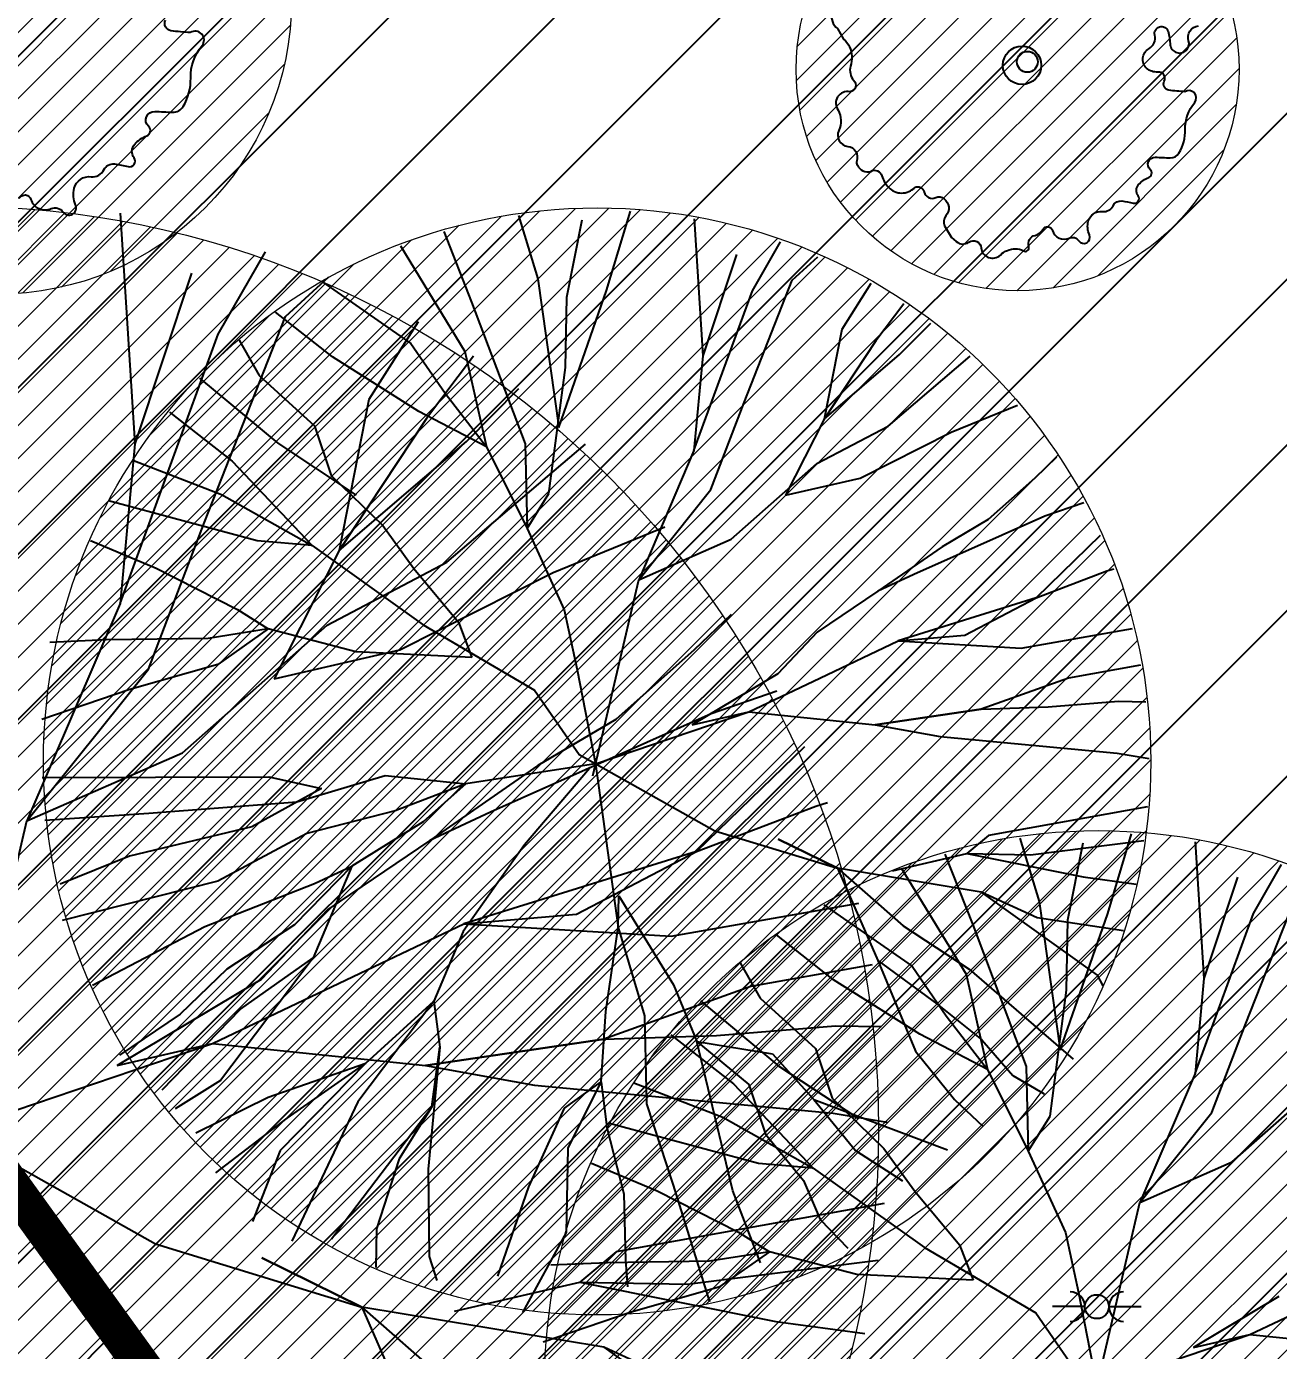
# Model space of a CAD drawing. Extents: x 352140 to 354978, y 6304672 to 6307963.
# Drawn here: x 352319.31 to 352336.27, y 6305974.57 to 6305992.51 of the extents above; entities that cross this region are included whole.
import ezdxf

# ---------------------------------------------------------------- set-up
doc = ezdxf.new("R2010")
doc.units = 0
doc.linetypes.add('CONTINUOS', pattern=[0])
doc.linetypes.add('DASHDOT', pattern=[1, 0.5, -0.25, 0, -0.25])
doc.layers.get('0').update_dxf_attribs({"linetype": 'CONTINUOUS'})
for name, color, linetype in [('02_Geo ext_Acotamiento', 7, 'CONTINUOUS'), ('03_Pav ext_HCV', 34, 'CONTINUOUS'), ('03_Pav ext_Vereda HC', 42, 'CONTINUOUS'), ('03_S2_Pav ext_Borde vereda', 7, 'CONTINUOUS'), ('Paisajismo', 253, 'CONTINUOUS'), ('Z-LLAV', 253, 'CONTINUOUS')]:
    doc.layers.add(name, color=color, linetype=linetype)
doc.layers.add('0_ASD_LINEA OFICIAL', color=253, linetype='DASHDOT', lineweight=20)
doc.layers.add('0_ASD_TOPOGRAFIA_ELEMENTOS', color=9, linetype='CONTINUOS', lineweight=5, true_color=0xbdbdbd)
doc.styles.add('ROMANS', font='romans.shx', dxfattribs={"width": 0.75})
doc.dimstyles.new('Principal', dxfattribs={"dimscale": 0, "dimtxt": 2, "dimasz": 2, "dimexe": 1, "dimexo": 1, "dimtad": 1, "dimrnd": 0.05, "dimzin": 1, "dimtxsty": 'ROMANS', "dimcen": 2.5, "dimclrt": 2, "dimaunit": 2, "dimadec": 0, "dimazin": 0, "dimtfac": 1, "dimtmove": 0, "dimatfit": 3, "dimfxl": 1, "dimfxlon": 1, "dimarcsym": 0})

# ---------------------------------------------------------------- blocks, each defined once
blk = doc.blocks.new('LLAV')
at = {"layer": 'Z-LLAV'}
for p, q in [((-0.4049999999997453, 0), (-1.5, 0)), ((0.4049999999997453, 0), (1.5, 0))]:
    blk.add_line(p, q, dxfattribs=at)
blk.add_circle((0, 0), 0.405, dxfattribs=at)
for centre, start, end in [((-0.9049999999997453, 0), 270, 90), ((0.9049999999997453, 0), 90, 270)]:
    blk.add_arc(centre, 0.5, start, end, dxfattribs=at)
blk = doc.blocks.new('*D1191')
at = {"layer": '02_Geo ext_Acotamiento', "color": 0, "linetype": 'ByBlock', "lineweight": -2, "transparency": 16777216}
blk.add_line((352269.4317550031, 6305991.986632305), (352264.77282864, 6305994.594769013), dxfattribs=at)
at = {"layer": '02_Geo ext_Acotamiento', "color": 0, "linetype": 'ByBlock', "transparency": 16777216}
blk.add_solid([(352264.8542420492, 6305994.740198153), (352264.6914152308, 6305994.449339874), (352263.900253803, 6305995.083249466)], dxfattribs=at)
at = {"layer": '02_Geo ext_Acotamiento', "color": 2, "linetype": 'ByBlock', "transparency": 16777216, "insert": (352267.981991557, 6305993.838529853), "char_height": 1, "attachment_point": 5, "rotation": 330.75924495696665, "style": 'ROMANS'}
blk.add_mtext('R65,70', dxfattribs=at)
blk = doc.blocks.new('*D1196')
at = {"layer": '02_Geo ext_Acotamiento', "color": 0, "linetype": 'ByBlock', "lineweight": -2, "transparency": 16777216}
blk.add_line((352323.9821354336, 6306010.445094159), (352323.9821354336, 6306015.784379948), dxfattribs=at)
at = {"layer": '02_Geo ext_Acotamiento', "color": 0, "linetype": 'ByBlock', "transparency": 16777216}
blk.add_solid([(352323.8154687669, 6306015.784379948), (352324.1488021002, 6306015.784379948), (352323.9821354336, 6306016.784379948)], dxfattribs=at)
at = {"layer": '02_Geo ext_Acotamiento', "color": 2, "linetype": 'ByBlock', "transparency": 16777216, "insert": (352323.07439734, 6306012.614737014), "char_height": 1, "attachment_point": 5, "rotation": 90, "style": 'ROMANS'}
blk.add_mtext('R59,85', dxfattribs=at)
blk = doc.blocks.new('*D1197')
at = {"layer": '02_Geo ext_Acotamiento', "color": 0, "linetype": 'ByBlock', "lineweight": -2, "transparency": 16777216}
blk.add_line((352324.0420211129, 6306022.945067002), (352324.0468633409, 6306028.284350536), dxfattribs=at)
at = {"layer": '02_Geo ext_Acotamiento', "color": 0, "linetype": 'ByBlock', "transparency": 16777216}
blk.add_solid([(352323.8801967428, 6306028.284501687), (352324.2135299391, 6306028.284199385), (352324.0477702465, 6306029.284350125)], dxfattribs=at)
at = {"layer": '02_Geo ext_Acotamiento', "color": 2, "linetype": 'ByBlock', "transparency": 16777216, "insert": (352323.1362510519, 6306025.1155322), "char_height": 1, "attachment_point": 5, "rotation": 89.94803813101713, "style": 'ROMANS'}
blk.add_mtext('R72,35', dxfattribs=at)
blk = doc.blocks.new('*D1272')
at = {"layer": '02_Geo ext_Acotamiento', "color": 0, "lineweight": -2, "transparency": 16777216}
blk.add_line((352279.7578668413, 6305984.813202166), (352275.0328547815, 6305987.299611822), dxfattribs=at)
at = {"layer": '02_Geo ext_Acotamiento', "color": 0, "transparency": 16777216}
blk.add_solid([(352275.1104684612, 6305987.447103838), (352274.9552411018, 6305987.152119806), (352274.1479026899, 6305987.765293897)], dxfattribs=at)
at = {"layer": '02_Geo ext_Acotamiento', "color": 2, "transparency": 16777216, "insert": (352278.2605542178, 6305986.626870681), "char_height": 1, "attachment_point": 5, "rotation": 332.2456262333117, "style": 'ROMANS'}
blk.add_mtext('R53,20', dxfattribs=at)
blk = doc.blocks.new('*D1274')
at = {"layer": '02_Geo ext_Acotamiento', "color": 0, "linetype": 'ByBlock', "lineweight": -2, "transparency": 16777216}
blk.add_line((352323.6711072492, 6306031.695071153), (352323.7472095243, 6306037.033814487), dxfattribs=at)
at = {"layer": '02_Geo ext_Acotamiento', "color": 0, "linetype": 'ByBlock', "transparency": 16777216}
blk.add_solid([(352323.5805597882, 6306037.036190031), (352323.9138592605, 6306037.031438942), (352323.7614627932, 6306038.033712904)], dxfattribs=at)
at = {"layer": '02_Geo ext_Acotamiento', "color": 2, "linetype": 'ByBlock', "transparency": 16777216, "insert": (352322.7943858679, 6306033.877431847), "char_height": 1, "attachment_point": 5, "rotation": 89.18332019274276, "style": 'ROMANS'}
blk.add_mtext('R80,10', dxfattribs=at)
blk = doc.blocks.new('*D1352')
at = {"layer": '02_Geo ext_Acotamiento', "color": 0, "linetype": 'ByBlock', "lineweight": -2, "transparency": 16777216}
blk.add_line((352328.0176167181, 6306017.45825592), (352328.4999557082, 6306022.775710295), dxfattribs=at)
at = {"layer": '02_Geo ext_Acotamiento', "color": 0, "linetype": 'ByBlock', "transparency": 16777216}
blk.add_solid([(352328.3339705103, 6306022.790766585), (352328.6659409061, 6306022.760654005), (352328.5902934455, 6306023.771621482)], dxfattribs=at)
at = {"layer": '02_Geo ext_Acotamiento', "color": 2, "linetype": 'ByBlock', "transparency": 16777216, "insert": (352327.3095908204, 6306019.70103052), "char_height": 1, "attachment_point": 5, "rotation": 84.81696283952401, "style": 'ROMANS'}
blk.add_mtext('R66,10', dxfattribs=at)
blk = doc.blocks.new('A$C27410629')
at = {"true_color": 0x136734, "transparency": 33554559}
h = blk.add_hatch(dxfattribs=at)
h.set_pattern_fill('ANSI31', color=116, scale=0.5)
h.set_pattern_definition([(45, (-8759.562515186517, -519.1035735587502), (-1.122532015133644, 1.122532015133644), [])])
h.paths.add_polyline_path([(137.5068959888558, 1252.464406617455, 0.1176268807227723), (109.8147584422568, 1254.193915082658, 0.0669245107500281), (94.44469839795602, 1249.334472017372, 0.3153492887079504), (64.30173641118381, 1196.270282113329, 0.0226826871159959), (65.7292635223912, 1185.310127003227), (112.3603922077091, 1218.953454515778), (153.4782689701005, 1161.962272479494), (172.1053089193083, 1139.480769404351), (187.9579650288579, 1141.807885415954), (193.565073162812, 1120.465553675225), (224.197974734232, 1050.129297271156), (250.6203797236194, 989.4787086543838), (268.1526288855184, 972.7353945672494, 7.2547007156e-06), (291.4898137452492, 983.2987389690225), (238.1945199318034, 1105.633967029937), (205.2934048173047, 1181.112163638985), (177.0531538182076, 1197.651557407602)])
at = {"true_color": 0xf8d731, "transparency": 33554559}
h = blk.add_hatch(dxfattribs=at)
h.set_pattern_fill('ANSI31', color=40, scale=0.5)
h.set_pattern_definition([(45, (-8562.389606185756, -452.7772535526492), (-1.122532015133644, 1.122532015133644), [])])
h.paths.add_polyline_path([(112.3603922079938, 1218.953454516186), (65.72926352267586, 1185.310127003635, 0.0411311629792945), (70.93430501728926, 1165.446933868518, 0.0140346239134982), (80.53034666708209, 1140.452970316797), (85.58360470618118, 1125.976145258928), (117.4026874122528, 1137.08554251631), (153.4782689703861, 1161.962272479902)], flags=17)
at = {"layer": '0_ASD_LINEA OFICIAL', "ltscale": 8, "const_width": 0.5}
for points in [[(85.58360530758229, 1125.976145468789), (117.4026874119463, 1137.085542516089), (153.4782689700787, 1161.962272479681), (153.4782689700787, 1161.962272479681), (112.3603922076873, 1218.953454515965), (65.72926351752159, 1185.310126999917)], [(65.72926352235241, 1185.310127003199), (112.3603922077091, 1218.953454515778), (153.4782689701005, 1161.962272479494), (172.1053089193083, 1139.480769404351), (187.9579650288579, 1141.807885415954), (193.565073162812, 1120.465553675225), (224.197974734232, 1050.129297271156), (250.6203797236194, 989.4787086543838)]]:
    blk.add_lwpolyline(points, dxfattribs=at)
blk = doc.blocks.new('*D1435')
at = {"layer": '02_Geo ext_Acotamiento', "color": 0, "lineweight": -2, "transparency": 16777216}
blk.add_line((352267.3768480094, 6305981.246093551), (352262.3201757102, 6305982.96016391), dxfattribs=at)
at = {"layer": '02_Geo ext_Acotamiento', "color": 0, "transparency": 16777216}
blk.add_solid([(352262.3736806936, 6305983.118008753), (352262.2666707267, 6305982.802319065), (352261.3731066506, 6305983.28119381)], dxfattribs=at)
at = {"layer": '02_Geo ext_Acotamiento', "color": 2, "transparency": 16777216, "insert": (352265.6134574593, 6305982.802304444), "char_height": 1, "attachment_point": 5, "rotation": 341.27477970408165, "style": 'ROMANS'}
blk.add_mtext('R63,20', dxfattribs=at)
blk = doc.blocks.new('*D1436')
at = {"layer": '02_Geo ext_Acotamiento', "color": 0, "lineweight": -2, "transparency": 16777216}
blk.add_line((352264.2445376856, 6305987.067926185), (352259.3262423608, 6305989.145988515), dxfattribs=at)
at = {"layer": '02_Geo ext_Acotamiento', "color": 0, "transparency": 16777216}
blk.add_solid([(352259.3911094126, 6305989.299513899), (352259.261375309, 6305988.992463131), (352258.4050900592, 6305989.535190823)], dxfattribs=at)
at = {"layer": '02_Geo ext_Acotamiento', "color": 2, "transparency": 16777216, "insert": (352262.5992599365, 6305988.748521231), "char_height": 1, "attachment_point": 5, "rotation": 337.0951261481039, "style": 'ROMANS'}
blk.add_mtext('R68,20', dxfattribs=at)
blk = doc.blocks.new('*D1437')
at = {"layer": '02_Geo ext_Acotamiento', "color": 0, "lineweight": -2, "transparency": 16777216}
blk.add_line((352259.2559744208, 6305993.013330264), (352254.4508575727, 6305995.341167032), dxfattribs=at)
at = {"layer": '02_Geo ext_Acotamiento', "color": 0, "transparency": 16777216}
blk.add_solid([(352254.523521374, 6305995.491159531), (352254.378193772, 6305995.191174532), (352253.5509025776, 6305995.777149837)], dxfattribs=at)
at = {"layer": '02_Geo ext_Acotamiento', "color": 2, "transparency": 16777216, "insert": (352257.6991516962, 6305994.776180677), "char_height": 1, "attachment_point": 5, "rotation": 334.15215215420636, "style": 'ROMANS'}
blk.add_mtext('R75,20', dxfattribs=at)
blk = doc.blocks.new('*D1438')
at = {"layer": '02_Geo ext_Acotamiento', "color": 0, "lineweight": -2, "transparency": 16777216}
blk.add_line((352279.1796411406, 6305989.787918363), (352274.6770308991, 6305992.657495502), dxfattribs=at)
at = {"layer": '02_Geo ext_Acotamiento', "color": 0, "transparency": 16777216}
blk.add_solid([(352274.7666052138, 6305992.798045209), (352274.5874565849, 6305992.516945796), (352273.8337326604, 6305993.194941388)], dxfattribs=at)
at = {"layer": '02_Geo ext_Acotamiento', "color": 2, "transparency": 16777216, "insert": (352277.8378452445, 6305991.719477926), "char_height": 1, "attachment_point": 5, "rotation": 327.4900620995161, "style": 'ROMANS'}
blk.add_mtext('R56,20', dxfattribs=at)
blk = doc.blocks.new('1.0 - LO RECABARREN LOTEO PARQUE - VEGETACION EXISTENTE ETAPA MUNICIPAL__2024')
at = {"layer": 'Paisajismo'}
for p, q in [((352320.5769305176, 6305989.975774682), (352320.7753733929, 6305986.850409407)), ((352327.1652931467, 6305988.926124258), (352327.48779817, 6305990.002158829)), ((352325.9740002337, 6305989.944006501), (352326.2348661939, 6305989.087206717)), ((352326.6247365093, 6305988.839375462), (352326.8351454995, 6305989.883524221)), ((352328.3511734741, 6305989.897366714), (352328.4689607237, 6305988.042282831)), ((352324.9595042581, 6305989.72909773), (352325.3362062184, 6305988.768419616)), ((352321.9057578967, 6305988.337102256), (352322.5458473847, 6305989.453065244)), ((352324.3716205169, 6305989.534781238), (352325.2468812689, 6305988.101256799)), ((352329.1399088817, 6305988.924720466), (352329.5198387741, 6305989.587108625)), ((352328.9239500549, 6305989.415307425), (352328.4689607237, 6305988.042282831)), ((352329.6801617794, 6305989.06753571), (352330.0291207713, 6305989.385633564)), ((352321.5419197845, 6305989.163621995), (352320.7753733929, 6305986.850409407)), ((352322.8159526658, 6305988.577711215), (352323.4038637171, 6305989.113628753)), ((352326.2348661939, 6305989.087206717), (352326.519952864, 6305987.072616036)), ((352329.0291561404, 6305987.412358603), (352329.6801617794, 6305989.06753571)), ((352323.3194200258, 6305989.041919254), (352324.5152501802, 6305988.212213065)), ((352326.519952864, 6305987.072616036), (352327.1652931467, 6305988.926124258)), ((352328.3493689194, 6305986.758206138), (352329.1399088817, 6305988.924720466)), ((352330.7464653989, 6305989.024119587), (352330.3506829104, 6305988.399558268)), ((352325.3362062184, 6305988.768419616), (352326.0627441526, 6305986.849019989)), ((352326.6067524011, 6305987.886874063), (352326.6247365093, 6305988.839375462)), ((352331.1904061144, 6305988.748735499), (352330.8145411051, 6305988.247285053)), ((352321.7191664575, 6305985.78914025), (352322.8159526658, 6305988.577711215)), ((352323.4503592117, 6305988.027540442), (352322.6802242237, 6305988.635715953)), ((352324.6124149908, 6305988.504565605), (352323.945617733, 6305987.452331648)), ((352330.3506829104, 6305988.399558268), (352330.1123188797, 6305987.184182765)), ((352331.1341631448, 6305988.061857034), (352331.5572987236, 6305988.486741171)), ((352320.5738902817, 6305984.687052406), (352321.9057578967, 6305988.337102256)), ((352322.1868127093, 6305988.254188469), (352322.4570201392, 6305987.774655862)), ((352324.5152501802, 6305988.212213065), (352324.979227671, 6305987.536465261)), ((352330.8145411051, 6305988.247285053), (352330.1123188797, 6305987.184182765)), ((352324.6211792638, 6305987.287860565), (352323.4503592117, 6305988.027540442)), ((352325.3603471513, 6305988.040610378), (352324.727106003, 6305987.195788305)), ((352325.2468812689, 6305988.101256799), (352325.5376247446, 6305986.811294471)), ((352328.4689607237, 6305988.042282831), (352328.3493689194, 6305986.758206138)), ((352328.4689607237, 6305988.042282831), (352328.3493689194, 6305986.758206138)), ((352330.1123188797, 6305987.184182765), (352331.1341631448, 6305988.061857034)), ((352330.9776856402, 6305987.089715081), (352332.0928284519, 6305988.038639267)), ((352326.3837544828, 6305986.17597154), (352326.6067524011, 6305987.886874063)), ((352321.6497740677, 6305987.738628756), (352322.7102163767, 6305986.85751777)), ((352322.4570201392, 6305987.774655862), (352323.206937437, 6305987.093509252)), ((352323.945617733, 6305987.452331648), (352323.5440323, 6305985.404719445)), ((352324.979227671, 6305987.536465261), (352325.5376247446, 6305986.811294471)), ((352325.2655914232, 6305986.883387179), (352325.9784719872, 6305987.59921364)), ((352321.2461837316, 6305987.279826036), (352322.0953492787, 6305986.6179762)), ((352325.5376247446, 6305986.811294471), (352324.6211792638, 6305987.287860565)), ((352328.5777635707, 6305986.229831107), (352329.0291561404, 6305987.412358603)), ((352331.832320704, 6305987.008192396), (352332.730204974, 6305987.376252276)), ((352323.206937437, 6305987.093509252), (352323.4326344985, 6305986.422260406)), ((352324.727106003, 6305987.195788305), (352323.5440323, 6305985.404719445)), ((352330.1123188797, 6305987.184182765), (352329.5902236992, 6305986.153557627)), ((352330.0146562029, 6305986.583835243), (352330.9776856402, 6305987.089715081)), ((352330.5998777752, 6305986.385645257), (352331.832320704, 6305987.008192396)), ((352320.7753733929, 6305986.850409407), (352320.5738902817, 6305984.687052406)), ((352320.7753733929, 6305986.850409407), (352320.5738902817, 6305984.687052406)), ((352322.7102163767, 6305986.85751777), (352323.7740436747, 6305986.155736139)), ((352323.5440323, 6305985.404719445), (352325.2655914232, 6305986.883387179)), ((352325.0019648758, 6305985.245564368), (352326.8807093643, 6305986.844270889)), ((352325.5376247446, 6305986.811294471), (352326.088822584, 6305985.705117661)), ((352326.0627441526, 6305986.849019989), (352326.088822584, 6305985.705117661)), ((352328.3493689194, 6305986.758206138), (352327.6012460331, 6305985.009574226)), ((352320.746582791, 6305986.631267555), (352321.9498808327, 6305986.164402688)), ((352322.0953492787, 6305986.6179762), (352323.1763644747, 6305985.474258062)), ((352328.8511144491, 6305985.557678537), (352330.0146562029, 6305986.583835243)), ((352333.262554987, 6305986.669894584), (352332.9666809188, 6305986.38517353)), ((352323.4326344985, 6305986.422260406), (352324.1348923443, 6305985.742009673)), ((352329.5902236992, 6305986.153557627), (352330.5998777752, 6305986.385645257)), ((352332.9666809188, 6305986.38517353), (352332.3363514932, 6305985.825371752)), ((352327.6012460331, 6305985.009574226), (352328.5777635707, 6305986.229831107)), ((352322.4339326514, 6305985.53522187), (352320.417537872, 6305986.079624319)), ((352321.9498808327, 6305986.164402688), (352323.1763644747, 6305985.474258062)), ((352326.088822584, 6305985.705117661), (352326.3837544828, 6305986.17597154)), ((352333.6315821088, 6305986.052692533), (352333.1033616647, 6305985.87195362)), ((352333.1033616647, 6305985.87195362), (352331.3291859541, 6305985.080241635)), ((352320.9586797345, 6305983.796868954), (352321.7191664575, 6305985.78914025)), ((352324.1348923443, 6305985.742009673), (352324.5530143618, 6305985.162412158)), ((352326.088822584, 6305985.705117661), (352326.5923666071, 6305984.599844575)), ((352326.4418171519, 6305985.108218465), (352327.9545338245, 6305985.728309869)), ((352332.3363514932, 6305985.825371752), (352331.709618829, 6305985.456067069)), ((352320.172197118, 6305985.542046747), (352321.0626700938, 6305985.166446607)), ((352323.1763644747, 6305985.474258062), (352322.4339326514, 6305985.53522187)), ((352327.6012460331, 6305985.009574226), (352328.8511144491, 6305985.557678537)), ((352333.8523072058, 6305985.606662001), (352332.9837618483, 6305984.765022593)), ((352323.5440323, 6305985.404719445), (352322.6644288693, 6305983.668366686)), ((352323.1763644747, 6305985.474258062), (352324.6815997355, 6305984.397712375)), ((352331.709618829, 6305985.456067069), (352330.8401097274, 6305984.853136986)), ((352321.0626700938, 6305985.166446607), (352322.1650960996, 6305984.607451332)), ((352323.3794944365, 6305984.393279847), (352325.0019648758, 6305985.245564368)), ((352324.5530143618, 6305985.162412158), (352325.1590652518, 6305984.436337644)), ((352332.9837618483, 6305984.765022593), (352333.944093621, 6305985.128024633)), ((352333.944093621, 6305985.128024633), (352334.0372558037, 6305985.157116919)), ((352324.365450488, 6305984.059377912), (352326.4418171519, 6305985.108218465)), ((352326.9790109305, 6305982.353368716), (352327.6012460331, 6305985.009574226)), ((352331.3291859541, 6305985.080241635), (352330.8401097274, 6305984.853136986)), ((352330.8401097274, 6305984.853136986), (352330.0191537641, 6305984.296934413)), ((352332.9837618483, 6305984.765022593), (352331.1134606806, 6305984.18098839)), ((352332.0207378961, 6305984.259142649), (352332.9837618483, 6305984.765022593)), ((352320.5738902817, 6305984.687052406), (352319.3134851258, 6305981.741032817)), ((352322.1650960996, 6305984.607451332), (352322.5829039161, 6305984.342053204)), ((352326.5923666071, 6305984.599844575), (352326.7677067011, 6305983.786621759)), ((352325.1590652518, 6305984.436337644), (352325.340699773, 6305983.956489725)), ((352328.8514141545, 6305984.53826891), (352328.352938292, 6305984.058583166)), ((352321.4192094989, 6305982.66445531), (352323.3794944365, 6305984.393279847)), ((352322.5829039161, 6305984.342053204), (352321.7700407979, 6305984.214476058)), ((352322.5829039161, 6305984.342053204), (352321.8996472818, 6305983.859010094)), ((352323.7689272648, 6305984.033806501), (352322.5829039161, 6305984.342053204)), ((352324.6815997355, 6305984.397712375), (352326.190426348, 6305983.511667867)), ((352330.0191537641, 6305984.296934413), (352329.4841376078, 6305983.735333026)), ((352331.1134606806, 6305984.18098839), (352332.0207378961, 6305984.259142649)), ((352332.7823836918, 6305984.084078707), (352334.2900162227, 6305984.349408936)), ((352320.3870964097, 6305984.192943095), (352319.6236910868, 6305984.159716635)), ((352321.7700407979, 6305984.214476058), (352320.3870964097, 6305984.192943095)), ((352322.6644288693, 6305983.668366686), (352324.365450488, 6305984.059377912)), ((352328.352938292, 6305984.058583166), (352327.2909864757, 6305983.115453285)), ((352330.055123459, 6305983.676908054), (352331.1134606806, 6305984.18098839)), ((352331.1134606806, 6305984.18098839), (352332.7823836918, 6305984.084078707)), ((352325.340699773, 6305983.956489725), (352323.7689272648, 6305984.033806501)), ((352319.3134851258, 6305981.741032817), (352320.9586797345, 6305983.796868954)), ((352321.8996472818, 6305983.859010094), (352320.7085117945, 6305983.522713309)), ((352326.7677067011, 6305983.786621759), (352327.0173262424, 6305982.516929632)), ((352329.4841376078, 6305983.735333026), (352328.3268902803, 6305983.042551218)), ((352334.3972896696, 6305983.853395033), (352333.4209514903, 6305983.677355986)), ((352320.7085117945, 6305983.522713309), (352319.5160219274, 6305983.114683865)), ((352326.190426348, 6305983.511667867), (352326.7937796478, 6305982.642719535)), ((352329.0929932683, 6305983.218655472), (352330.055123459, 6305983.676908054)), ((352333.4209514903, 6305983.677355986), (352332.2401350454, 6305983.254519013)), ((352329.473135125, 6305983.498433528), (352328.5832121145, 6305983.193932407)), ((352333.1465130141, 6305983.285046016), (352334.1014496064, 6305983.362300421)), ((352334.1014496064, 6305983.362300421), (352334.4703172489, 6305983.355335861)), ((352328.5832121145, 6305983.193932407), (352325.5941574367, 6305981.860090219)), ((352327.0173262424, 6305982.516929632), (352329.0929932683, 6305983.218655472)), ((352328.3268902803, 6305983.042551218), (352329.0929932683, 6305983.218655472)), ((352329.0929932683, 6305983.218655472), (352330.8059399286, 6305983.043384723)), ((352330.8059399286, 6305983.043384723), (352332.2401350454, 6305983.254519013)), ((352332.2401350454, 6305983.254519013), (352330.8059399286, 6305983.043384723)), ((352332.2401350454, 6305983.254519013), (352333.1465130141, 6305983.285046016)), ((352327.2909864757, 6305983.115453285), (352326.2350943279, 6305982.493264693)), ((352330.8059399286, 6305983.043384723), (352331.682665755, 6305982.884966366)), ((352331.682665755, 6305982.884966366), (352334.0838971732, 6305982.660234965)), ((352319.3134851258, 6305981.741032817), (352321.4192094989, 6305982.66445531)), ((352326.7937796478, 6305982.642719535), (352328.6335078536, 6305981.607502545)), ((352329.8450032437, 6305982.746980535), (352328.381715505, 6305981.329022779)), ((352334.0838971732, 6305982.660234965), (352334.5169995823, 6305982.586927822)), ((352326.2350943279, 6305982.493264693), (352324.7701829145, 6305981.477474107)), ((352327.0173262424, 6305982.516929632), (352325.2606690153, 6305982.24288785)), ((352326.9331554568, 6305982.449519002), (352326.0555480249, 6305981.417963593)), ((352327.0173262424, 6305982.516929632), (352327.3215981987, 6305980.298293682)), ((352319.5196653169, 6305982.329631433), (352322.5890014837, 6305982.33908879)), ((352322.5890014837, 6305982.33908879), (352323.3040886001, 6305982.182072809)), ((352322.9677553062, 6305982.000326705), (352324.1663675835, 6305982.358833767)), ((352324.1663675835, 6305982.358833767), (352325.2606690153, 6305982.24288785)), ((352323.3040886001, 6305982.182072809), (352322.3607960923, 6305981.661701933)), ((352325.2606690153, 6305982.24288785), (352324.3003426529, 6305981.87988173)), ((352325.2606690153, 6305982.24288785), (352324.6788981383, 6305981.729809497)), ((352325.2606690153, 6305982.24288785), (352325.2606690153, 6305982.24288785)), ((352320.9625743378, 6305981.847617391), (352322.9677553062, 6305982.000326705)), ((352328.381715505, 6305981.329022779), (352329.9996410352, 6305981.940592952)), ((352329.9996410352, 6305981.940592952), (352330.1565966606, 6305981.98960638)), ((352334.4946090501, 6305981.933627171), (352332.3395168006, 6305981.545052014)), ((352318.2651702758, 6305977.265972395), (352319.3134851258, 6305981.741032817)), ((352319.5566050812, 6305981.750353005), (352320.9625743378, 6305981.847617391)), ((352324.3003426529, 6305981.87988173), (352323.1026296223, 6305981.569001921)), ((352324.6788981383, 6305981.729809497), (352323.7140757676, 6305981.128679018)), ((352325.5941574367, 6305981.860090219), (352324.7701829145, 6305981.477474107)), ((352322.3607960923, 6305981.661701933), (352320.7017393103, 6305981.262482369)), ((352323.1026296223, 6305981.569001921), (352321.898622165, 6305980.924747218)), ((352328.6335078536, 6305981.607502545), (352330.2925061955, 6305981.099756653)), ((352332.3395168006, 6305981.545052014), (352332.0476576462, 6305981.299411755)), ((352333.9538709716, 6305980.489030865), (352334.2763759949, 6305981.565065436)), ((352324.7701829145, 6305981.477474107), (352323.3870717334, 6305980.540408012)), ((352326.0555480249, 6305981.417963593), (352325.2229023797, 6305980.242634511)), ((352329.4895343404, 6305981.496055478), (352330.2925061955, 6305981.099756653)), ((352330.2925061955, 6305981.099756653), (352329.4895343404, 6305981.496055478)), ((352332.7625780585, 6305981.506913108), (352333.0234440188, 6305980.650113324)), ((352332.9090124677, 6305981.283148576), (352334.4448606748, 6305981.476866073)), ((352333.4133143342, 6305980.402282069), (352333.6237233244, 6305981.446430828)), ((352335.139751299, 6305981.460273321), (352335.2575385486, 6305979.605189438)), ((352320.7017393103, 6305981.262482369), (352319.7611546205, 6305980.885575505)), ((352328.381715505, 6305981.329022779), (352325.2307128049, 6305980.345067156)), ((352326.7592543066, 6305980.476738079), (352328.381715505, 6305981.329022779)), ((352331.0380026552, 6305981.067324143), (352332.0476576462, 6305981.299411755)), ((352331.748082083, 6305981.292004337), (352332.1247840433, 6305980.331326223)), ((352332.0476576462, 6305981.299411755), (352333.6213917533, 6305980.982667917)), ((352332.0476576462, 6305981.299411755), (352332.9090124677, 6305981.283148576)), ((352323.7140757676, 6305981.128679018), (352322.9362831725, 6305980.333452233)), ((352323.7140757676, 6305981.128679018), (352323.1889690077, 6305979.888008776)), ((352323.207930102, 6305980.892254761), (352323.7140757676, 6305981.128679018)), ((352332.2410356953, 6305980.777113132), (352330.2925061955, 6305981.099756653)), ((352330.2925061955, 6305981.099756653), (352330.84100652, 6305979.850709999)), ((352330.2925061955, 6305981.099756653), (352331.1835977203, 6305980.320660048)), ((352331.1601983418, 6305981.097687845), (352332.0354590938, 6305979.664163406)), ((352335.9284867065, 6305980.487627073), (352336.308416599, 6305981.150015232)), ((352321.898622165, 6305980.924747218), (352319.7909343288, 6305980.39283933)), ((352321.7249363501, 6305980.310316376), (352323.207930102, 6305980.892254761)), ((352333.6213917533, 6305980.982667917), (352334.337918767, 6305980.886308574)), ((352335.7125278798, 6305980.978214032), (352335.2575385486, 6305979.605189438)), ((352327.3215981987, 6305980.298293682), (352327.3296910441, 6305980.726919114)), ((352327.3296910441, 6305980.726919114), (352328.0697225632, 6305979.521896431)), ((352332.2410356953, 6305980.777113132), (352333.8116749685, 6305979.651563462)), ((352332.9972474193, 6305980.429341416), (352332.2410356953, 6305980.777113132)), ((352333.0234440188, 6305980.650113324), (352333.3085306889, 6305978.635522643)), ((352323.3870717334, 6305980.540408012), (352322.4856996003, 6305979.59424623)), ((352325.2307128049, 6305980.345067156), (352326.7592543066, 6305980.476738079)), ((352328.0424422767, 6305980.181797904), (352330.5824365073, 6305980.628814824)), ((352330.1079978507, 6305980.604825861), (352331.3038280051, 6305979.775119673)), ((352333.3085306889, 6305978.635522643), (352333.9538709716, 6305980.489030865)), ((352335.1379467443, 6305978.321112745), (352335.9284867065, 6305980.487627073)), ((352335.8177339653, 6305978.97526521), (352336.4687396043, 6305980.630442317)), ((352320.201989549, 6305979.513860956), (352321.7249363501, 6305980.310316376)), ((352322.9362831725, 6305980.333452233), (352322.0191146936, 6305979.731422003)), ((352323.4476719232, 6305979.495814359), (352325.2307128049, 6305980.345067156)), ((352325.2307128049, 6305980.345067156), (352328.0424422767, 6305980.181797904)), ((352327.1570500929, 6305979.157990558), (352327.3215981987, 6305980.298293682)), ((352327.3215981987, 6305980.298293682), (352327.6803766425, 6305979.100469409)), ((352331.1835977203, 6305980.320660048), (352332.0782805973, 6305979.732064622)), ((352332.1247840433, 6305980.331326223), (352332.8513219775, 6305978.411926596)), ((352334.1668321403, 6305980.250971698), (352332.9972474193, 6305980.429341416)), ((352333.395330226, 6305979.44978067), (352333.4133143342, 6305980.402282069)), ((352325.2229023797, 6305980.242634511), (352324.8236651955, 6305979.297331521)), ((352330.2389370366, 6305979.590447049), (352329.4688020486, 6305980.19862256)), ((352323.1889690077, 6305979.888008776), (352321.9368887167, 6305978.225349631)), ((352322.2064015364, 6305979.188986184), (352323.1889690077, 6305979.888008776)), ((352328.9753905342, 6305979.817095076), (352329.2455979641, 6305979.337562469)), ((352330.7631661817, 6305979.793152004), (352329.1182737481, 6305979.496569015)), ((352330.84100652, 6305979.850709999), (352331.3508521983, 6305978.621664512)), ((352330.84100652, 6305979.850709999), (352331.6403815378, 6305979.263910098)), ((352331.3038280051, 6305979.775119673), (352331.7678054959, 6305979.099371868)), ((352322.4856996003, 6305979.59424623), (352320.5360192405, 6305978.427077333)), ((352322.0191146936, 6305979.731422003), (352321.3878860217, 6305979.123992968)), ((352331.4097570887, 6305978.850767172), (352330.2389370366, 6305979.590447049)), ((352332.0354590938, 6305979.664163406), (352332.3262025695, 6305978.374201078)), ((352332.0782805973, 6305979.732064622), (352333.4855049989, 6305978.514444722)), ((352333.8116749685, 6305979.651563462), (352333.8869506942, 6305979.507235322)), ((352335.2575385486, 6305979.605189438), (352335.1379467443, 6305978.321112745)), ((352335.2575385486, 6305979.605189438), (352335.1379467443, 6305978.321112745)), ((352321.8267164958, 6305978.723770183), (352323.4476719232, 6305979.495814359)), ((352329.1182737481, 6305979.496569015), (352327.1288851563, 6305978.784191528)), ((352328.0697225632, 6305979.521896431), (352328.3889289901, 6305978.753597546)), ((352333.1723323077, 6305977.738878147), (352333.395330226, 6305979.44978067)), ((352324.8236651955, 6305979.297331521), (352323.7967961759, 6305977.935100567)), ((352323.9020007079, 6305978.457176933), (352324.8236651955, 6305979.297331521)), ((352324.8236651955, 6305979.297331521), (352324.9072888575, 6305978.676409385)), ((352328.4383518925, 6305979.301535363), (352329.4987942016, 6305978.420424378)), ((352329.2455979641, 6305979.337562469), (352329.9955152619, 6305978.656415859)), ((352331.6403815378, 6305979.263910098), (352332.2509230267, 6305978.775964015)), ((352321.3878860217, 6305979.123992968), (352320.5669300584, 6305978.567790392)), ((352321.1446051243, 6305978.096794203), (352322.2064015364, 6305979.188986184)), ((352327.0914066823, 6305978.206392986), (352327.1570500929, 6305979.157990558)), ((352327.6803766425, 6305979.100469409), (352327.7055504174, 6305977.908943904)), ((352331.7678054959, 6305979.099371868), (352332.3262025695, 6305978.374201078)), ((352328.0347615565, 6305978.842732643), (352328.8839271036, 6305978.180882807)), ((352328.6559116461, 6305978.835622106), (352330.2647476094, 6305978.965776994)), ((352330.2647476094, 6305978.965776994), (352330.886199896, 6305978.954043403)), ((352332.3262025695, 6305978.374201078), (352331.4097570887, 6305978.850767172)), ((352335.3663413956, 6305977.792737714), (352335.8177339653, 6305978.97526521)), ((352318.3297222599, 6305977.541532769), (352321.8267164958, 6305978.723770183)), ((352320.5360192405, 6305978.427077333), (352321.8267164958, 6305978.723770183)), ((352321.8267164958, 6305978.723770183), (352324.712615112, 6305978.428481589)), ((352324.712615112, 6305978.428481589), (352327.1288851563, 6305978.784191528)), ((352327.1288851563, 6305978.784191528), (352324.712615112, 6305978.428481589)), ((352324.9072888575, 6305978.676409385), (352324.7505141042, 6305977.024107308)), ((352324.7966890701, 6305977.868581405), (352324.9072888575, 6305978.676409385)), ((352324.9072888575, 6305978.676409385), (352324.7966890701, 6305977.868581405)), ((352327.1288851563, 6305978.784191528), (352328.6559116461, 6305978.835622106)), ((352328.8737779818, 6305976.730983558), (352328.3889289901, 6305978.753597546)), ((352328.3889289901, 6305978.753597546), (352328.3889289901, 6305978.753597546)), ((352328.3889289901, 6305978.753597546), (352329.4114483527, 6305978.586525348)), ((352328.3889289901, 6305978.753597546), (352329.0929908143, 6305978.168601222)), ((352332.2509230267, 6305978.775964015), (352332.6708433873, 6305978.291613062)), ((352329.4114483527, 6305978.586525348), (352329.9741731019, 6305977.965961899)), ((352329.9955152619, 6305978.656415859), (352330.2212123234, 6305977.985167013)), ((352331.3508521983, 6305978.621664512), (352331.8770107171, 6305977.965913349)), ((352322.5788424316, 6305977.997956903), (352323.9020007079, 6305978.457176933)), ((352323.9020007079, 6305978.457176933), (352322.7447477503, 6305977.277250081)), ((352322.8391674785, 6305977.714972241), (352323.9020007079, 6305978.457176933)), ((352324.712615112, 6305978.428481589), (352326.1896849519, 6305978.161585176)), ((352329.4987942016, 6305978.420424378), (352330.5626214996, 6305977.718642746)), ((352332.3262025695, 6305978.374201078), (352332.8774004089, 6305977.268024268)), ((352332.8513219775, 6305978.411926596), (352332.8774004089, 6305977.268024268)), ((352335.1379467443, 6305978.321112745), (352334.389823858, 6305976.572480833)), ((352321.9368887167, 6305978.225349631), (352321.3193128856, 6305977.842344061)), ((352326.1896849519, 6305978.161585176), (352330.2351760273, 6305977.782967409)), ((352326.5971460327, 6305977.850330037), (352327.0914066823, 6305978.206392986)), ((352326.6454147778, 6305977.309613026), (352327.0914066823, 6305978.206392986)), ((352327.0914066823, 6305978.206392986), (352327.1666426145, 6305977.588426585)), ((352327.5351606159, 6305978.194174162), (352328.7384586576, 6305977.727309295)), ((352328.8839271036, 6305978.180882807), (352329.9649422996, 6305977.037164669)), ((352329.0929908143, 6305978.168601222), (352329.3186878005, 6305977.4973484)), ((352332.6708433873, 6305978.291613062), (352333.0952598315, 6305978.045390443)), ((352335.639692274, 6305977.120585144), (352336.8032340278, 6305978.14674185)), ((352321.6003371325, 6305977.514129663), (352322.5788424316, 6305977.997956903)), ((352329.9741731019, 6305977.965961899), (352331.7850560375, 6305977.283493001)), ((352329.9741731019, 6305977.965961899), (352330.5355435097, 6305977.273667783)), ((352330.2212123234, 6305977.985167013), (352330.9234701692, 6305977.30491628)), ((352331.8770107171, 6305977.965913349), (352332.2650258748, 6305977.599800076)), ((352323.7967961759, 6305977.935100567), (352322.9030086134, 6305976.046298165)), ((352323.4401965887, 6305976.08012211), (352324.7966890701, 6305977.868581405)), ((352324.7966890701, 6305977.868581405), (352324.3542940024, 6305977.162302521)), ((352326.1102627287, 6305976.783161284), (352326.5971460327, 6305977.850330037)), ((352327.7055504174, 6305977.908943904), (352328.0661217946, 6305976.806370271)), ((352330.2351760273, 6305977.782967409), (352330.9648482768, 6305977.659462698)), ((352334.389823858, 6305976.572480833), (352335.3663413956, 6305977.792737714)), ((352317.9531006037, 6305977.753458169), (352321.0525952968, 6305976.009369256)), ((352321.8716475176, 6305976.970967939), (352322.8391674785, 6305977.714972241)), ((352327.1666426145, 6305977.588426585), (352327.400941979, 6305976.68703516)), ((352329.2225104763, 6305977.098128477), (352327.2061156969, 6305977.642530927)), ((352328.7384586576, 6305977.727309295), (352329.9649422996, 6305977.037164669)), ((352332.8774004089, 6305977.268024268), (352333.1723323077, 6305977.738878147)), ((352329.3186878005, 6305977.4973484), (352329.8312184302, 6305976.868328105)), ((352322.7447477503, 6305977.277250081), (352322.3675659207, 6305976.31564642)), ((352326.6238338323, 6305976.16661055), (352326.6454147778, 6305977.309613026)), ((352330.5355435097, 6305977.273667783), (352331.1741113081, 6305976.866945059)), ((352330.9234701692, 6305977.30491628), (352331.3415921867, 6305976.725318765)), ((352332.8774004089, 6305977.268024268), (352333.380944432, 6305976.162751182)), ((352324.3542940024, 6305977.162302521), (352324.0503700872, 6305976.215199931)), ((352326.9607749429, 6305977.104953354), (352327.8512479186, 6305976.729353214)), ((352329.9649422996, 6305977.037164669), (352329.2225104763, 6305977.098128477)), ((352334.389823858, 6305976.572480833), (352335.639692274, 6305977.120585144)), ((352324.7505141042, 6305977.024107308), (352324.7640561534, 6305975.839853706)), ((352329.8312184302, 6305976.868328105), (352330.0596130815, 6305976.339953076)), ((352329.9649422996, 6305977.037164669), (352331.4701775604, 6305975.960618982)), ((352325.6924515692, 6305975.571173908), (352326.1102627287, 6305976.783161284)), ((352327.400941979, 6305976.68703516), (352327.4199023969, 6305975.789708868)), ((352327.8512479186, 6305976.729353214), (352328.9536739245, 6305976.170357939)), ((352328.0661217946, 6305976.806370271), (352328.5606737258, 6305975.224844494)), ((352329.2502819642, 6305975.755149608), (352328.8737779818, 6305976.730983558)), ((352331.3415921867, 6305976.725318765), (352331.9476430767, 6305975.999244251)), ((352330.9271256745, 6305976.558809952), (352327.2963192489, 6305975.904155296)), ((352333.7675887554, 6305973.916275323), (352334.389823858, 6305976.572480833)), ((352330.0596130815, 6305976.339953076), (352330.4336724837, 6305975.951752517)), ((352324.0503700872, 6305976.215199931), (352324.0404788986, 6305975.691327934)), ((352326.0312670356, 6305975.08203305), (352326.6238338323, 6305976.16661055)), ((352328.9536739245, 6305976.170357939), (352329.371481741, 6305975.904959811)), ((352333.380944432, 6305976.162751182), (352333.556284526, 6305975.349528366)), ((352321.0525952968, 6305976.009369256), (352323.8476041141, 6305975.153940887)), ((352331.9476430767, 6305975.999244251), (352332.1292775978, 6305975.519396332)), ((352322.4947917825, 6305975.821608046), (352323.8476041141, 6305975.153940887)), ((352323.8476041141, 6305975.153940887), (352322.4947917825, 6305975.821608046)), ((352324.7640561534, 6305975.839853706), (352324.8656314409, 6305975.515027469)), ((352327.2963192489, 6305975.904155296), (352326.80460754, 6305975.490311187)), ((352327.4199023969, 6305975.789708868), (352327.4490196365, 6305975.43037192)), ((352328.2557809741, 6305975.462911684), (352330.8433117584, 6305975.789278564)), ((352329.371481741, 6305975.904959811), (352328.5586186228, 6305975.777382665)), ((352329.371481741, 6305975.904959811), (352328.6882251067, 6305975.421916701)), ((352330.5575050897, 6305975.596713108), (352329.371481741, 6305975.904959811)), ((352331.4701775604, 6305975.960618982), (352332.9790041729, 6305975.074574474)), ((352327.1756742346, 6305975.755849702), (352326.4122689117, 6305975.722623242)), ((352328.5586186228, 6305975.777382665), (352327.1756742346, 6305975.755849702)), ((352325.1035843797, 6305975.099299993), (352326.80460754, 6305975.490311187)), ((352326.80460754, 6305975.490311187), (352329.4559668539, 6305974.956674838)), ((352326.80460754, 6305975.490311187), (352328.2557809741, 6305975.462911684)), ((352332.1292775978, 6305975.519396332), (352330.5575050897, 6305975.596713108)), ((352328.6882251067, 6305975.421916701), (352327.4970896194, 6305975.085619916)), ((352333.556284526, 6305975.349528366), (352333.8059040673, 6305974.079836239)), ((352336.2727154327, 6305975.298239633), (352335.1154681052, 6305974.605457825)), ((352327.1304025324, 6305974.610365006), (352323.8476041141, 6305975.153940887)), ((352323.8476041141, 6305975.153940887), (352324.771693792, 6305973.049600984)), ((352323.8476041141, 6305975.153940887), (352325.3488766628, 6305973.841352547)), ((352327.4970896194, 6305975.085619916), (352326.3045997523, 6305974.677590472)), ((352332.9790041729, 6305975.074574474), (352333.5823574727, 6305974.205626142)), ((352335.8815710932, 6305974.781562079), (352336.8437012839, 6305975.239814661)), ((352329.4559668539, 6305974.956674838), (352330.663140647, 6305974.794332774)), ((352333.8059040673, 6305974.079836239), (352335.8815710932, 6305974.781562079)), ((352335.1154681052, 6305974.605457825), (352335.8815710932, 6305974.781562079)), ((352335.8815710932, 6305974.781562079), (352337.5945177535, 6305974.60629133)), ((352327.1304025324, 6305974.610365006), (352329.7765478037, 6305972.714087491)), ((352328.4044354131, 6305974.024454226), (352327.1304025324, 6305974.610365006))]:
    blk.add_line(p, q, dxfattribs=at)
for points in [[(352319.2100222404, 6305990.178023355, -0.6667196941430846), (352319.3678770715, 6305990.16163699, 0.4552825967630862), (352319.6421854503, 6305990.037477008, -0.3679200206596655), (352319.7987912578, 6305989.993179278, 0.917061909416553), (352319.9709518256, 6305990.088029644, -0.1703201580452949), (352319.953017542, 6305990.312601764, -0.3732936591978551), (352320.183948954, 6305990.470094842, 0.3201129635327479), (352320.3561098737, 6305990.564953069, -0.32461764455728), (352320.4995098826, 6305990.642445619, -0.0305990803546973), (352320.6844599078, 6305990.606201915, 0.7055094901218709), (352320.7643605878, 6305990.723833592, -0.35198711862231), (352320.7726884647, 6305990.909932937, -0.1212513383006052), (352320.9363727741, 6305991.023815326, 0.5577729805880737), (352320.9608211887, 6305991.153258763, -0.7023121868799062), (352321.0444560854, 6305991.354632986, 0.0013399079041237), (352321.2865240919, 6305991.343800532, 0.275423555243933), (352321.4299244524, 6305991.421300943, 0.1418842295236193), (352321.5311965183, 6305991.808357921, -0.1856927754473269), (352321.6868400431, 6305992.246646468, 0.8459007909094233), (352321.5265085735, 6305992.422434921, -0.0274524354802623), (352321.2637361811, 6305992.448696828, -0.5119379484649169), (352321.1907263906, 6305992.592430177, 0.596256859583382)], [(352330.3593133023, 6305992.877006551, 0.5797560862021608), (352330.2954326562, 6305992.476339338), (352330.3766003138, 6305992.334846292, -0.2101937830600406), (352330.4867766346, 6305992.102390288, -0.0746255696943556), (352330.4704499282, 6305991.967810194, 0.2444373572310269), (352330.5112570449, 6305991.776141083, -0.6590784775172888), (352330.4621611333, 6305991.621147444, 0.6955138808254504), (352330.4621611333, 6305991.621147444, 0.6955138808254504), (352330.3023490079, 6305991.372492267, -0.2255392695261671), (352330.3106482418, 6305991.096303253, 0.5023494505905932), (352330.4328866068, 6305990.881534104, -0.4802749798689741), (352330.5543889445, 6305990.684686233, 0.2369436236332957), (352330.5653386273, 6305990.625637993, 0.4029220979436825), (352330.7447561914, 6305990.542669537, -0.4962347819388703), (352330.8953825623, 6305990.481536278, 0.1330338275736444), (352330.9872865781, 6305990.324140802, 0.4353336477773261), (352331.3387322818, 6305990.325206881, -0.488569705754358), (352331.4688404367, 6305990.262451989, 0.4877439821970214), (352331.6236948335, 6305990.187506543, -0.3064517291622678), (352331.737646176, 6305990.171722539, -0.4404889238843586), (352331.7615869953, 6305989.938428294, 0.3123225526643463), (352331.7451303457, 6305989.804344956), (352331.8357943244, 6305989.648256247), (352331.9030282338, 6305989.590986784, 0.3429802734791328), (352332.0733233608, 6305989.583366139, -0.5785323296805363), (352332.2404916336, 6305989.506116895, 0.6300173216114966), (352332.4998551649, 6305989.409247287, -0.1920488457721681), (352332.7052633569, 6305989.493075681, -0.1326435008275975), (352332.8125802881, 6305989.465014933, 0.6849446094927193), (352332.8850179126, 6305989.523784751, -0.4348947291285878), (352332.9693388477, 6305989.675049677, 0.2107458944292428), (352333.0737736608, 6305989.755639443, -0.6667196941430846), (352333.2050132184, 6305989.742015919, 0.4552825967630862), (352333.4330715557, 6305989.638790055, -0.3679200206596655), (352333.5632726827, 6305989.60196119, 0.917061909416553), (352333.7064059438, 6305989.680819213, -0.1703201580452949), (352333.6914954883, 6305989.867527124, -0.3732936591978551), (352333.8834904761, 6305989.998465922, 0.3201129635327479), (352334.0266240298, 6305990.077330482, -0.32461764455728), (352334.1458459353, 6305990.141757322, -0.0305990803546973), (352334.2996122745, 6305990.111624524, 0.7055094901218709), (352334.3660412195, 6305990.209422793, -0.35198711862231), (352334.3729649663, 6305990.364144671, -0.1212513383006052), (352334.5090511172, 6305990.458825804, 0.5577729805880737), (352334.5293773822, 6305990.5664443, -0.7023121868799062), (352334.5989109326, 6305990.733865618, 0.0013399079041237), (352334.800164818, 6305990.724859581, 0.275423555243933), (352334.9193870158, 6305990.789292957, 0.1418842295236193), (352335.0035840026, 6305991.111089801, -0.1856927754473269), (352335.1329850935, 6305991.475480265, 0.8459007909094233), (352334.9996864734, 6305991.621629729, -0.0274524354802623), (352334.781219086, 6305991.64346372, -0.5119379484649169), (352334.7205191851, 6305991.762962762, 0.596256859583382), (352334.6347045628, 6305991.888664374, -0.2187177468460145), (352334.4795638479, 6305991.941304223, -0.5045528366389146), (352334.5116382002, 6305992.203906574, 0.3334319147407092), (352334.5914631943, 6305992.386355813, -0.9602014126133943), (352334.7728234299, 6305992.440039368, -0.0484461251580681), (352334.7993885426, 6305992.267473917, 0.6912746304000336), (352335.0288317461, 6305992.195195044, 0.2494638868365608), (352335.0495038622, 6305992.310542122, -0.4778354515831), (352335.1826972096, 6305992.513880795, 0.4744669162122206)]]:
    blk.add_lwpolyline(points, format="xyb", dxfattribs=at)
for centre, radius in [((352332.7935905235, 6305991.979649723), 0.2601095831002494), ((352332.8651390295, 6305992.026887182), 0.1411841428201946)]:
    blk.add_circle(centre, radius, dxfattribs=at)

msp = doc.modelspace()

# ---------------------------------------------------------------- hatches: boundary and pattern name
at = {"layer": '03_Pav ext_HCV'}
h = msp.add_hatch(dxfattribs=at)
h.set_pattern_fill('SWAMP', color=256, scale=0.025, angle=-5.878428e-10, style=0)
h.set_pattern_definition([(359.9999999994121, (0, 0), (0.3175000000056422, 0.5499261309017425), [0.079375, -0.555625]), (90, (0.0396875, -4.072e-13), (-0.3174999999943578, 0.5499261309082575), [0.0396875, -1.06016476181]), (90, (0.049609375, -5.09e-13), (-0.3174999999943578, 0.5499261309082575), [0.03175, -1.06810226181]), (90, (0.029765625, -3.054e-13), (-0.3174999999943578, 0.5499261309082575), [0.03175, -1.06810226181]), (59.99999999941215, (0.05953125, -6.108e-13), (-0.3174999995629745, 0.5499261311573168), [0.0254, -0.6096]), (119.9999999994121, (0.01984375, -2.036e-13), (-0.6349999995686166, 2.555744e-10), [0.0254, -0.6095999999999999])])
h.paths.add_polyline_path([(352360.868372727, 6306028.31840835, 0.2867501767208371), (352276.1412867497, 6306023.175510557, 0.0186995896494059), (352271.7705830562, 6306019.63894139, 0.1387730875209856), (352249.4208122046, 6305985.325619695, 0.0821169976683035), (352247.1096555825, 6305968.544474194), (352254.11489188, 6305968.473110226, -0.0849190631894005), (352256.1782145034, 6305983.480684427, -0.1378571209184878), (352276.3741181307, 6306014.365663016, -0.0821666612911294), (352277.762515263, 6306015.224032857), (352283.6096528716, 6306017.625902134, -0.7562922686620178), (352284.3226251645, 6306016.717655372), (352280.5182882364, 6306011.50930614, -0.056138401777608), (352279.7611070714, 6306010.685063163, 0.1378525137337985), (352260.9870741788, 6305982.104565816), (352259.4697379309, 6305977.322016968, 0.0312542427653375), (352257.2518488735, 6305968.441153317), (352264.3677510897, 6305968.368661969, -0.0266553042957439), (352266.1419831768, 6305975.205145839), (352267.6593194248, 6305979.987694686, -0.1347586241790884), (352283.8411908795, 6306004.95120816, 0.0530918854562304), (352286.6875024904, 6306008.087643748), (352291.8375113437, 6306015.138292825, -0.1315344263085925), (352295.8643306832, 6306018.383788061, -0.2245901210606135), (352352.3677380227, 6306016.96834866, -0.1771469914567127), (352353.7775416015, 6306015.464844507), (352355.0256382796, 6306012.534005799, 0.1587547824207233), (352356.2473872155, 6306011.133888852), (352356.61527247, 6306010.904603812, 0.0312792076535771), (352404.2635354987, 6305985.296902456, 0.1549179150466921), (352406.0652175725, 6305985.073782303), (352409.3647523095, 6305985.688455695, -0.1516099281221849), (352411.1310864801, 6305985.481296828, 0.0960790395719011), (352450.5630709757, 6305976.410355219, 0.0201595479318886), (352451.6638567297, 6305976.417867715, 0.0304508160937183), (352465.8170346432, 6305977.967684446, -0.0062485329465827), (352484.699637598, 6305980.9866748, 0.0206380696323987), (352496.4057222298, 6305983.221488672, 0.0020653576393698), (352497.5663418849, 6305983.498192595), (352495.9099347821, 6305990.600186132), (352492.9982529592, 6305990.597078585, -0.7874431456719597), (352492.7225948891, 6305991.73057545), (352495.3422021209, 6305993.034390673), (352493.6820656086, 6306000.152374386, 0.0308808959229887), (352481.5194309897, 6305996.589871377, -0.0644392499704622), (352455.7354173818, 6305990.740502411), (352459.2428169689, 6305990.830949344), (352455.7354173818, 6305990.740502411, -0.0114808226942705), (352451.0179998683, 6305990.402995264, -0.0277682393432207), (352440.8206754049, 6305991.327020614), (352444.24992591, 6305990.587070875), (352440.8206754049, 6305991.327020614, -0.0702069011019849), (352416.0878331156, 6305998.601983743), (352416.6023085984, 6305998.041795899), (352413.0038271977, 6305999.99411206, -0.0357221679558627)])
at = {"layer": '03_Pav ext_Vereda HC'}
h = msp.add_hatch(dxfattribs=at)
h.set_pattern_fill('DOTS', color=256, scale=0.2, style=0)
h.set_pattern_definition([(0, (0, 0), (0.15875, 0.3175), [0, -0.3175])])
h.paths.add_polyline_path([(352533.7781987465, 6305988.647630177, 0.0012344985873451), (352535.6751261651, 6305989.286498093), (352535.0273047539, 6305991.17866681, -0.0012368732376554), (352533.135689451, 6305990.541615871, -0.0205300987090724), (352503.8853697219, 6305981.940228953), (352503.2840382412, 6305984.518491437), (352499.4039184833, 6305983.544208242), (352499.9993888386, 6305980.991075858, -0.0088871029066398), (352487.1047705442, 6305978.156272031, -0.0145554952433639), (352464.6282001356, 6305974.170378275, -0.0089901834447136), (352459.9926205119, 6305973.570179023), (352460.1984365284, 6305971.58073849, 0.0090193317601268), (352464.9206284034, 6305972.191872346, 0.0145516934643665), (352487.5052945014, 6305976.196778146, 0.0321135926008381)])
h.paths.add_polyline_path([(352453.0159213873, 6305972.983824089, -0.0068005053920136), (352449.4833227422, 6305972.830716716, -0.0090666416786755), (352444.7696182578, 6305972.776126778), (352444.5771080579, 6305970.777466943, 0.0163831034820658), (352453.2219476648, 6305970.992351152)])
h.paths.add_polyline_path([(352389.6460369565, 6305991.879874823, -0.0175332208634532), (352376.9513572305, 6305998.31509122), (352352.1532079588, 6306011.99899601, 0.0444036337484985), (352342.053580769, 6306016.089608755, 0.1133237876608219), (352314.4714570943, 6306018.047333277), (352314.9360717349, 6306016.097052595, -0.1572406347358349), (352351.2139975071, 6306010.232972499), (352375.9850852466, 6305996.564000573, 0.0175063699942604), (352388.7848668274, 6305990.074641938, -0.0115901603268221), (352405.9871731158, 6305981.141781882, 0.0867620637740209), (352437.5751283567, 6305971.093253941), (352437.7670282808, 6305973.085577833, -0.0864982168626583), (352406.9311932966, 6305982.905094895, 0.0115902421848068)])
h.paths.add_polyline_path([(352298.9308368329, 6306011.291528256, -0.0407699137093401), (352308.0869286793, 6306014.635858133), (352307.6251471448, 6306016.57596012, 0.043034433953701), (352297.5531387314, 6306012.854879401, 0.2722251189562815), (352266.1428912832, 6305966.550484804), (352264.4334961653, 6305966.567898809, 0.0153159578732751), (352263.8567137016, 6305962.573567073), (352266.0299973136, 6305962.551427328, 0.0215469833585937), (352266.2729303729, 6305957.80291892, 0.0632834604165821), (352273.0108519612, 6305926.495241333, 0.0077036086267224), (352278.1261176606, 6305912.650623268), (352279.9891282905, 6305913.378097652, -0.0076770463793275), (352274.9122720579, 6305927.117035691, -0.0633905228513815), (352268.2648698925, 6305957.982510693, -0.3183358391945924)])
at = {"layer": '0_ASD_TOPOGRAFIA_ELEMENTOS'}
h = msp.add_hatch(dxfattribs=at)
h.set_pattern_fill('ANSI31', color=256, scale=0.1)
h.set_pattern_definition([(45, (346016.1251311028, 6304253.124824787), (-0.2245064030267289, 0.2245064030267289), [])])
edge = h.paths.add_edge_path()
edge.add_arc((352318.8993484437, 6305992.877001101), 4, 0, 360)
h = msp.add_hatch(dxfattribs=at)
h.set_pattern_fill('ANSI31', color=256, scale=0.1)
h.set_pattern_definition([(45, (346029.9593624927, 6304252.172071587), (-0.2245064030267289, 0.2245064030267289), [])])
edge = h.paths.add_edge_path()
edge.add_arc((352332.7335798336, 6305991.924247901), 3, 0, 360)
h = msp.add_hatch(dxfattribs=at)
h.set_pattern_fill('ANSI31', color=256, scale=0.1)
h.set_pattern_definition([(45, (346015.5754358185, 6304237.819456549), (-0.2245064030267289, 0.2245064030267289), [])])
edge = h.paths.add_edge_path()
edge.add_arc((352318.3496531595, 6305977.571632863), 12.5, 0, 360)
h = msp.add_hatch(dxfattribs=at)
h.set_pattern_fill('ANSI31', color=256, scale=0.1)
h.set_pattern_definition([(45, (346024.2630398005, 6304242.794853412), (-0.2245064030267289, 0.2245064030267289), [])])
edge = h.paths.add_edge_path()
edge.add_arc((352327.0372571414, 6305982.547029726), 7.5, 0, 360)
h = msp.add_hatch(dxfattribs=at)
h.set_pattern_fill('ANSI31', color=256, scale=0.1)
h.set_pattern_definition([(45, (346031.0516176257, 6304234.35776002), (-0.2245064030267289, 0.2245064030267289), [])])
edge = h.paths.add_edge_path()
edge.add_arc((352333.8258349666, 6305974.109936333), 7.5, 0, 360)

# ---------------------------------------------------------------- linework, layer by layer
for centre, radius in [((352318.8993484437, 6305992.877001101), 4), ((352332.7335798336, 6305991.924247901), 3), ((352318.3496531595, 6305977.571632863), 12.5), ((352327.0372571414, 6305982.547029726), 7.5), ((352333.8258349666, 6305974.109936333), 7.5)]:
    msp.add_circle(centre, radius, dxfattribs=at)

# ---------------------------------------------------------------- block references
at = {"layer": '03_S2_Pav ext_Borde vereda', "linetype": 'Continuous'}
msp.add_blockref('A$C27410629', (352203.9623478023, 6304761.713605438), dxfattribs=at)
at = {"layer": 'Paisajismo'}
msp.add_blockref('1.0 - LO RECABARREN LOTEO PARQUE - VEGETACION EXISTENTE ETAPA MUNICIPAL__2024', (0, 0), dxfattribs=at)
at = {"layer": 'Z-LLAV', "xscale": 0.4, "yscale": 0.4, "zscale": 0.4}
msp.add_blockref('LLAV', (352333.808, 6305975.16), dxfattribs=at)

# ---------------------------------------------------------------- dimensions: what is measured, and where the dimension line sits
at = {"layer": '02_Geo ext_Acotamiento', "linetype": 'ByBlock'}
for center, mpoint, picture, middle in [((352322.6199271211, 6305957.952454508), (352323.7614627932, 6306038.033712904), '*D1274', (352323.7020317524, 6306033.864493612)), ((352323.9821354323, 6305956.912110779), (352324.0477702465, 6306029.284350125), '*D1197', (352324.0439887739, 6306025.114708968)), ((352322.6199271226, 6305957.952454513), (352328.5902934455, 6306023.771621482), '*D1352', (352328.2136173446, 6306019.619027514)), ((352323.9821354352, 6305956.912110877), (352323.9821354336, 6306016.784379948), '*D1196', (352323.9821354353, 6306012.614737014)), ((352321.2271941575, 6305962.990770249), (352263.900253803, 6305995.083249466), '*D1191', (352267.5385792405, 6305993.046460433))]:
    dim = msp.add_radius_dim(center=center, mpoint=mpoint, dimstyle='Principal', override={"dimscale": 0, "dimaunit": 0, "dimfxl": 0.22, "dimarcsym": 1}, dxfattribs=at)
    dim.commit()
    dim.dimension.update_dxf_attribs({"geometry": picture, "text_midpoint": middle, "dimtype": 164})
at = {"layer": '02_Geo ext_Acotamiento'}
for center, mpoint, picture, middle in [((352321.2207752005, 6305962.994509473), (352253.5509025776, 6305995.777149837), '*D1437', (352257.3033934944, 6305993.959257245)), ((352321.2207752103, 6305962.994509468), (352273.8337326604, 6305993.194941388), '*D1438', (352277.3499851399, 6305990.95398399)), ((352321.2207752033, 6305962.994509473), (352258.4050900592, 6305989.535190823), '*D1436', (352262.245966174, 6305987.912356196)), ((352321.2207016959, 6305962.994508028), (352274.1479026899, 6305987.765293897), '*D1272', (352277.837836857, 6305985.823565955)), ((352321.2207752073, 6305962.994509482), (352261.3731066506, 6305983.28119381), '*D1435', (352265.3220463896, 6305981.94261378))]:
    dim = msp.add_radius_dim(center=center, mpoint=mpoint, dimstyle='Principal', override={"dimscale": 0, "dimfxl": 0.22}, dxfattribs=at)
    dim.commit()
    dim.dimension.update_dxf_attribs({"geometry": picture, "text_midpoint": middle, "dimtype": 164})

doc.saveas('drawing.dxf')
